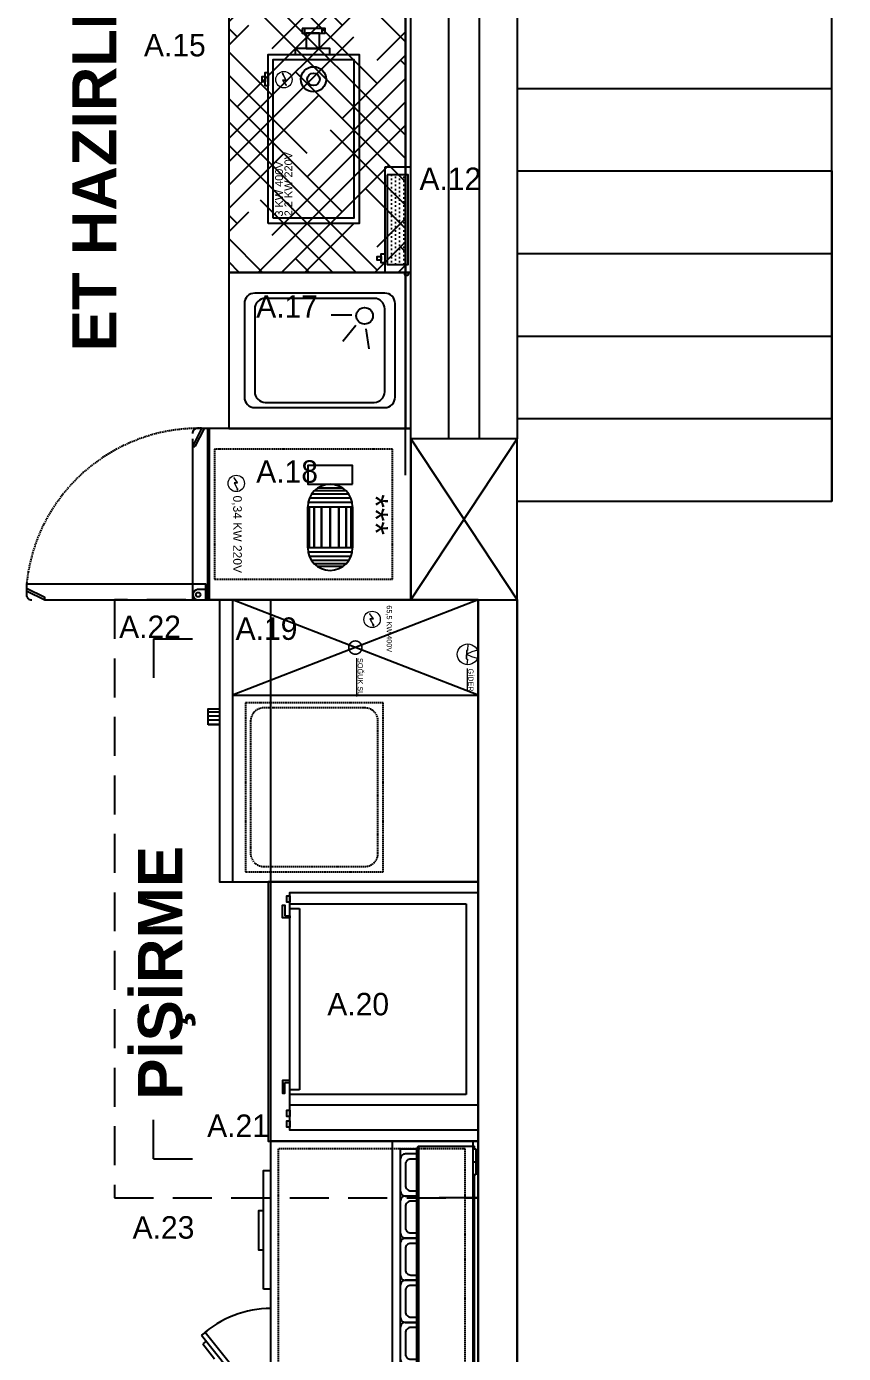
# Model space of a CAD drawing. Header units: millimetres. Extents: x 5004 to 15052, y -6179 to -3495.
# Drawn here: x 6353 to 6668, y -4555 to -4045 of the extents above; entities that cross this region are included whole.
import ezdxf

# ---------------------------------------------------------------- set-up
doc = ezdxf.new("R2010")
doc.units = ezdxf.units.MM
for name, pattern in [('DASHED', [0.75, 0.5, -0.25]), ('HIDDEN', [0.375, 0.25, -0.125]), ('HIDDENX2', [19.05, 12.7, -6.35]), ('NewLinetype1', [0])]:
    doc.linetypes.add(name, pattern=pattern)
doc.layers.add('GRC-Ekipman', color=4, linetype='Continuous', lineweight=25)
doc.layers.add('TES_SU', color=150, linetype='Continuous', lineweight=25)
for name, color, linetype in [('Kıtc-002 Çizgi', 7, 'Continuous'), ('Kıtc-011 Elk Tes Yazı 001', 1, 'Continuous'), ('Kıtc-014 Elk Tes İşaretler', 1, 'Continuous'), ('Kıtc-016 Su Tes Yazı 001', 5, 'Continuous'), ('Kıtc-019 Su Tes İşaretler', 5, 'Continuous')]:
    doc.layers.add(name, color=color, linetype=linetype)
doc.styles.get("Standard").update_dxf_attribs({"font": 'arial.ttf'})
doc.styles.add('TAKSİM', font='GOTHIC.TTF', dxfattribs={"height": 20})

# ---------------------------------------------------------------- blocks, each defined once
blk = doc.blocks.new('A$C29431E44')
at = {"layer": 'Kıtc-014 Elk Tes İşaretler', "linetype": 'Continuous', "lineweight": 0}
for p, q in [((2.9, 3.66), (0.96, 2.3)), ((0.96, 2.3), (1, 2.21)), ((1, 2.21), (2.81, 3.48)), ((2.81, 3.48), (2.9, 2.31)), ((3, 2.49), (2.9, 3.66)), ((2.9, 2.31), (5.24, 3.52)), ((5.18, 3.62), (3, 2.49)), ((5.66, 3.81), (5.09, 3.77)), ((5.09, 3.77), (5.17, 3.64)), ((5.17, 3.64), (5.34, 3.36)), ((5.24, 3.52), (5.19, 3.62)), ((5.34, 3.36), (5.66, 3.81))]:
    blk.add_line(p, q, dxfattribs=at)
blk.add_circle((3.16, 3.16), 3.16, dxfattribs=at)
blk = doc.blocks.new('A$C6160489E')
at = {"layer": 'Kıtc-002 Çizgi'}
for points in [[(52.97, 36.1), (58.08, 36.1), (58.08, 35), (52.97, 35)], [(54.48, 37.31), (56.58, 37.31), (56.58, 36.1), (54.48, 36.1)], [(0, 35), (65, 35), (65, 0), (0, 0)], [(2, 33), (63, 33), (63, 2), (2, 2)], [(75, 21.92), (73.22, 21.92), (73.22, 13.08), (75, 13.08)], [(73.22, 20.31), (67.25, 20.31), (67.25, 15.17), (73.22, 15.17)]]:
    blk.add_lwpolyline(points, close=True, dxfattribs=at)
for points in [[(67.25, 24.57), (65, 24.57)], [(65, 11.23), (67.25, 11.23), (67.25, 24.57)], [(73.22, 20.79), (75, 20.79)], [(73.22, 14.21), (75, 14.21)]]:
    blk.add_lwpolyline(points, dxfattribs=at)
for radius in [4.84, 2.42]:
    blk.add_circle((55.44, 17.5), radius, dxfattribs=at)
at = {"layer": 'Kıtc-014 Elk Tes İşaretler'}
blk.add_blockref('A$C29431E44', (52.16, 25.72), dxfattribs=at)
at = {"layer": 'Kıtc-011 Elk Tes Yazı 001', "char_height": 3, "attachment_point": 1}
for s, insert in [('{\\f@Arial Unicode MS|b0|i0|c162|p34;3 KW 400V }', (2.65, 32.27)), ('{\\f@Arial Unicode MS|b0|i0|c162|p34;2,2 KW 220V }', (2.76, 28.67))]:
    blk.add_mtext_dynamic_manual_height_columns(s, width=31.2688, gutter_width=50, heights=[0], dxfattribs=dict(at, insert=insert))
blk = doc.blocks.new('A$C4E3860C5')
at = {"layer": 'Kıtc-014 Elk Tes İşaretler', "linetype": 'Continuous', "lineweight": 0}
for p, q in [((2.9, 3.66), (0.96, 2.3)), ((0.96, 2.3), (1, 2.21)), ((1, 2.21), (2.81, 3.48)), ((2.81, 3.48), (2.9, 2.31)), ((3, 2.49), (2.9, 3.66)), ((2.9, 2.31), (5.24, 3.52)), ((5.18, 3.62), (3, 2.49)), ((5.66, 3.81), (5.09, 3.77)), ((5.09, 3.77), (5.17, 3.64)), ((5.17, 3.64), (5.34, 3.36)), ((5.24, 3.52), (5.19, 3.62)), ((5.34, 3.36), (5.66, 3.81))]:
    blk.add_line(p, q, dxfattribs=at)
blk.add_circle((3.16, 3.16), 3.16, dxfattribs=at)
blk = doc.blocks.new('A$C3343078A')
at = {"layer": 'Kıtc-002 Çizgi', "color": 254}
for p, q in [((0, 4.5), (7, 1)), ((0, 3.5), (7, 0)), ((7, 0), (7, 1))]:
    blk.add_line(p, q, dxfattribs=at)
blk.add_lwpolyline([(7, 0), (69, 0), (69, 6), (0, 6), (0, 2)], dxfattribs=at)
blk.add_arc((2, 2), 2, 180, 270, dxfattribs=at)
blk = doc.blocks.new('A$C0E07015C')
at = {"layer": 'Kıtc-002 Çizgi', "color": 4}
for p, q in [((24.08, 122.91), (24.08, 110.69)), ((25.39, 123.98), (25.39, 109.62)), ((26.88, 124.78), (26.88, 108.82)), ((28.5, 125.27), (28.5, 108.33)), ((47.71, 125.27), (47.71, 108.33)), ((49.33, 124.78), (49.33, 108.82)), ((50.83, 123.98), (50.83, 109.62)), ((52.14, 122.91), (52.14, 110.69)), ((23, 121.6), (23, 112)), ((53.21, 121.6), (53.21, 112))]:
    blk.add_line(p, q, dxfattribs=at)
at = {"layer": 'Kıtc-002 Çizgi'}
for p, q in [((0.01, 68.3), (7.01, 64.8)), ((0.01, 67.3), (7.01, 63.8)), ((7.01, 63.8), (7.01, 64.8))]:
    blk.add_line(p, q, dxfattribs=at)
for points in [[(0.01, 70.3), (66.01, 70.3), (66.01, 147.8), (0.01, 147.8)], [(0.01, 69.8), (66.01, 69.8), (66.01, 70.3), (0.01, 70.3)]]:
    blk.add_lwpolyline(points, close=True, dxfattribs=at)
at = {"layer": 'Kıtc-002 Çizgi', "linetype": 'DASHED'}
blk.add_lwpolyline([(8.01, 72.3), (58.01, 72.3), (58.01, 140.8), (8.01, 140.8)], close=True, dxfattribs=at)
at = {"layer": 'Kıtc-002 Çizgi', "color": 4}
for points in [[(21.55, 125.44), (14.35, 125.44), (14.35, 108.16), (21.55, 108.16)], [(30.19, 125.44), (46.03, 125.44), (46.03, 108.16), (30.19, 108.16)], [(30.19, 124.78), (46.03, 124.78), (46.03, 122.91), (30.19, 122.91)], [(30.19, 122.91), (46.03, 122.91), (46.03, 120.11), (30.19, 120.11)], [(30.19, 120.11), (46.03, 120.11), (46.03, 116.8), (30.19, 116.8)], [(30.19, 116.8), (46.03, 116.8), (46.03, 113.49), (30.19, 113.49)], [(30.19, 113.49), (46.03, 113.49), (46.03, 110.69), (30.19, 110.69)], [(30.19, 110.69), (46.03, 110.69), (46.03, 108.82), (30.19, 108.82)]]:
    blk.add_lwpolyline(points, close=True, dxfattribs=at)
at = {"layer": 'Kıtc-002 Çizgi'}
for points in [[(4.01, 63.8), (66.01, 63.8), (66.01, 69.8), (0.01, 69.8), (0.01, 65.8)], [(66.01, 65.8), (66.01, 70.3), (62.01, 70.3), (62.01, 65.8)]]:
    blk.add_lwpolyline(points, dxfattribs=at)
blk.add_circle((64.01, 66.01), 0.867, dxfattribs=at)
at = {"layer": 'Kıtc-002 Çizgi', "color": 4}
for centre, start, end in [((30.19, 116.8), 90, 270), ((46.03, 116.8), 270, 90)]:
    blk.add_arc(centre, 8.64, start, end, dxfattribs=at)
at = {"layer": 'Kıtc-002 Çizgi', "color": 254, "linetype": 'DASHED'}
blk.add_arc((66.67, 66.34), 66.67, 179.1754, 264.2606, dxfattribs=at)
at = {"layer": 'Kıtc-002 Çizgi'}
for centre, radius, start, end in [((2.01, 65.8), 2, 180, 270), ((64.01, 66.01), 2.01, 186.0256, 353.9744)]:
    blk.add_arc(centre, radius, start, end, dxfattribs=at)
blk.add_blockref('A$C4E3860C5', (18.05, 77.53), dxfattribs=at)
at = {"layer": 'Kıtc-002 Çizgi', "rotation": 90}
blk.add_blockref('A$C3343078A', (66.01, 0), dxfattribs=at)
at = {"layer": 'Kıtc-011 Elk Tes Yazı 001', "insert": (25.87, 82.81), "char_height": 3.3081, "attachment_point": 1}
blk.add_mtext_dynamic_manual_height_columns('{\\f@Arial Unicode MS|b0|i0|c162|p34;0,34 KW 220V }', width=29.8536, gutter_width=50, heights=[0], dxfattribs=at)
blk = doc.blocks.new('A$C60D24EFD')
at = {"layer": 'Kıtc-002 Çizgi'}
blk.add_blockref('A$C0E07015C', (0, 0), dxfattribs=at)
blk.add_text('***', height=9.6, dxfattribs=at).set_placement((25.39, 129.47))
blk = doc.blocks.new('A$C226B1542')
at = {"layer": 'Kıtc-002 Çizgi', "linetype": 'HIDDENX2', "ltscale": 10}
blk.add_line((108.6, 102), (108.6, 10.5), dxfattribs=at)
at = {"layer": 'Kıtc-002 Çizgi'}
for points in [[(0, 0), (126, 0), (126, 102), (0, 102)], [(5.25, 102), (120.75, 102), (120.75, 10.5), (5.25, 10.5)], [(6.92, 10.5), (9.98, 10.5), (9.98, 9.08), (6.92, 9.08)], [(110.96, 10.5), (114.03, 10.5), (114.03, 9.08), (110.96, 9.08)], [(116.15, 10.5), (119.21, 10.5), (119.21, 9.08), (116.15, 9.08)]]:
    blk.add_lwpolyline(points, close=True, dxfattribs=at)
at = {"layer": 'Kıtc-002 Çizgi', "linetype": 'HIDDENX2', "ltscale": 10}
for points in [[(10.69, 96.06), (103.42, 96.06), (103.42, 10.5), (10.69, 10.5)], [(13.04, 15.21), (101.06, 15.21), (101.06, 10.5), (13.04, 10.5)]]:
    blk.add_lwpolyline(points, close=True, dxfattribs=at)
at = {"layer": 'Kıtc-002 Çizgi'}
for points in [[(16.52, 6.96), (11.39, 6.96), (11.4, 7.96), (16.52, 7.96)], [(16.52, 7.96), (16.52, 10.5), (17.52, 10.5), (17.52, 6.96), (16.52, 6.96)], [(97.58, 7.96), (97.58, 10.5), (96.58, 10.5), (96.58, 6.96), (97.58, 6.96)], [(97.58, 6.96), (102.71, 6.96), (102.7, 7.96), (97.58, 7.96)]]:
    blk.add_lwpolyline(points, dxfattribs=at)
blk = doc.blocks.new('v-sg')
at = {"layer": 'TES_SU', "linetype": 'Continuous', "const_width": 1.2}
blk.add_lwpolyline([(-5, 0, 1), (5, 0, 1)], format="xyb", close=True, dxfattribs=at)
blk = doc.blocks.new('A$C6CB009EE')
at = {"layer": 'Kıtc-019 Su Tes İşaretler', "color": 4, "linetype": 'Continuous', "lineweight": 0}
for p, q in [((2.39, 7.7), (3.03, 5.56)), ((3.03, 5.56), (3.98, 3.69)), ((5.01, 5.56), (4.07, 3.69)), ((5.66, 7.7), (5.01, 5.56)), ((0, 4.02), (2.6, 3.94)), ((2.6, 3.94), (2.56, 3.49)), ((2.57, 3.62), (2.56, 3.49)), ((2.56, 3.49), (5.78, 3.38)), ((2.56, 3.49), (5.78, 3.38)), ((5.8, 3.51), (2.57, 3.62)), ((2.57, 3.62), (5.8, 3.51)), ((3.98, 3.69), (4.02, 3.69)), ((4.07, 3.69), (4.02, 3.69)), ((5.78, 3.38), (5.86, 3.87)), ((5.78, 3.38), (5.8, 3.51)), ((5.86, 3.87), (8.03, 3.69))]:
    blk.add_line(p, q, dxfattribs=at)
blk.add_circle((4.02, 4.02), 4.02, dxfattribs=at)
blk = doc.blocks.new('A$C5D011B4A')
at = {"layer": 'Kıtc-002 Çizgi'}
h = blk.add_hatch(dxfattribs=at)
h.set_pattern_fill('LINE', color=256, scale=0.5, angle=90, style=0)
h.set_pattern_definition([(90, (-1217.7484, -3768.8105), (-1.5875, 1e-16), [])])
h.paths.add_polyline_path([(48.01, 4.26), (41.87, 4.26), (41.87, 0), (48.01, 0)])
for p, q in [((0, 103.86), (36.68, 9.26)), ((36.68, 103.86), (0, 9.26)), ((36.68, 9.26), (36.68, 103.86)), ((0, 9.26), (108.4, 9.26))]:
    blk.add_line(p, q, dxfattribs=at)
for points in [[(0, 4.26), (108.4, 4.26), (108.4, 103.86), (0, 103.86)], [(48.01, 0), (41.87, 0), (41.87, 4.26), (48.01, 4.26)]]:
    blk.add_lwpolyline(points, close=True, dxfattribs=at)
at = {"layer": 'Kıtc-002 Çizgi', "linetype": 'DASHED'}
blk.add_lwpolyline([(39.56, 67.26), (39.56, 14.26), (104.56, 14.26), (104.56, 67.26)], close=True, dxfattribs=at)
blk.add_lwpolyline([(41.56, 60.26), (41.56, 21.26, 0.414214), (46.56, 16.26), (97.56, 16.26, 0.414214), (102.56, 21.26), (102.56, 60.26, 0.414214), (97.56, 65.26), (46.56, 65.26, 0.414214)], format="xyb", close=True, dxfattribs=at)
at = {"layer": 'Kıtc-014 Elk Tes İşaretler'}
blk.add_blockref('A$C29431E44', (4.35, 59.85), dxfattribs=at)
at = {"layer": 'Kıtc-019 Su Tes İşaretler'}
blk.add_blockref('A$C6CB009EE', (16.92, 95.8), dxfattribs=at)
at = {"layer": 'Kıtc-019 Su Tes İşaretler', "linetype": 'Continuous', "xscale": 0.5098698804018752, "yscale": 0.5098698804018752, "zscale": 0.5098698804018752}
blk.add_blockref('v-sg', (18.34, 56.56), dxfattribs=at)
at = {"layer": 'Kıtc-011 Elk Tes Yazı 001', "lineweight": 15, "insert": (2.11, 70.63), "char_height": 2, "attachment_point": 1}
blk.add_mtext_dynamic_manual_height_columns('{\\f@Arial Unicode MS|b0|i0|c162|p34;65,5 KW 400V }', width=31.2688, gutter_width=50, heights=[0], dxfattribs=at)
at = {"layer": 'Kıtc-016 Su Tes Yazı 001', "lineweight": 5, "char_height": 2, "attachment_point": 1}
for s, width, insert in [('{\\L\\C4;GİDER}', 9.1846, (26.42, 102.01)), ('{\\L\\C5;SOĞUK SU}', 14.9424, (22.36, 59.46))]:
    blk.add_mtext_dynamic_manual_height_columns(s, width=width, gutter_width=50, heights=[0], dxfattribs=dict(at, insert=insert))
blk = doc.blocks.new('FRENOX PZT155-D')
at = {"linetype": 'NewLinetype1'}
for p, q in [((155, 0), (0, 0)), ((0, -33), (0, 0)), ((155, -33), (155, 0))]:
    blk.add_line(p, q, dxfattribs=at)
for p, q in [((155, 0), (0, 0)), ((0, 0), (0, -80)), ((155, -80), (155, 0)), ((0, -80), (155, -80))]:
    blk.add_line(p, q)
at = {"color": 251}
for p, q in [((155, -2), (0, -2)), ((142, -1.5), (13, -1.5)), ((152, -1), (142, -1)), ((142, -1), (142, -2)), ((142, -2), (152, -2)), ((147, -2), (147, -1)), ((152, -2), (152, -1)), ((152, -1.5), (153, -1.5)), ((153, -23), (153, -1.5)), ((155, -33), (0, -33)), ((103.97, -80.79), (73.61, -105.13)), ((105.09, -82.18), (103.97, -80.79)), ((74.73, -106.52), (105.09, -82.18)), ((78.05, -106.03), (83.72, -101.49)), ((73.08, -104.46), (74.73, -106.52)), ((76.99, -104.7), (78.05, -106.03))]:
    blk.add_line(p, q, dxfattribs=at)
at = {"color": 251, "linetype": 'NewLinetype1'}
for p, q in [((2, -23), (2, -1.5)), ((3, -1.5), (2, -1.5)), ((3, -1), (13, -1)), ((3, -2), (3, -1)), ((13, -2), (3, -2)), ((8, -2), (8, -1)), ((13, -1), (13, -2)), ((2, -23), (2.57, -23.59)), ((2, -23), (153, -23)), ((152.43, -23.59), (2.57, -23.59)), ((3, -30), (3, -23.59)), ((152, -30), (152, -23.59)), ((153, -23), (152.43, -23.59)), ((3, -30), (152, -30))]:
    blk.add_line(p, q, dxfattribs=at)
at = {"color": 251, "linetype": 'DASHED'}
for p, q in [((107, -5), (3, -5)), ((3, -5), (3, -77)), ((107, -77), (107, -5)), ((110, -2), (110, -80)), ((3, -77), (107, -77))]:
    blk.add_line(p, q, dxfattribs=at)
at = {"color": 251}
for points in [[(4.94, -23.59), (4.94, -28, 0.414214), (6.94, -30), (19.14, -30, 0.414214), (21.14, -28), (21.14, -23.59)], [(6.94, -23.59), (6.94, -26, 0.414214), (8.94, -28), (17.14, -28, 0.414214), (19.14, -26), (19.14, -23.59)], [(21.14, -23.59), (21.14, -28, 0.414214), (23.14, -30), (35.34, -30, 0.414214), (37.34, -28), (37.34, -23.59)], [(23.14, -23.59), (23.14, -26, 0.414214), (25.14, -28), (33.34, -28, 0.414214), (35.34, -26), (35.34, -23.59)], [(37.34, -23.59), (37.34, -28, 0.414214), (39.34, -30), (51.54, -30, 0.414214), (53.54, -28), (53.54, -23.59)], [(39.34, -23.59), (39.34, -26, 0.414214), (41.34, -28), (49.54, -28, 0.414214), (51.54, -26), (51.54, -23.59)], [(53.54, -23.59), (53.54, -28, 0.414214), (55.54, -30), (67.74, -30, 0.414214), (69.74, -28), (69.74, -23.59)], [(55.54, -23.59), (55.54, -26, 0.414214), (57.54, -28), (65.74, -28, 0.414214), (67.74, -26), (67.74, -23.59)], [(69.74, -23.59), (69.74, -28, 0.414214), (71.74, -30), (83.94, -30, 0.414214), (85.94, -28), (85.94, -23.59)], [(71.74, -23.59), (71.74, -26, 0.414214), (73.74, -28), (81.94, -28, 0.414214), (83.94, -26), (83.94, -23.59)], [(85.94, -23.59), (85.94, -28, 0.414214), (87.94, -30), (100.14, -30, 0.414214), (102.14, -28), (102.14, -23.59)], [(87.94, -23.59), (87.94, -26, 0.414214), (89.94, -28), (98.14, -28, 0.414214), (100.14, -26), (100.14, -23.59)], [(102.14, -23.59), (102.14, -28, 0.414214), (104.14, -30), (116.34, -30, 0.414214), (118.34, -28), (118.34, -23.59)], [(104.14, -23.59), (104.14, -26, 0.414214), (106.14, -28), (114.34, -28, 0.414214), (116.34, -26), (116.34, -23.59)], [(118.34, -23.59), (118.34, -28, 0.414214), (120.34, -30), (132.54, -30, 0.414214), (134.54, -28), (134.54, -23.59)], [(120.34, -23.59), (120.34, -26, 0.414214), (122.34, -28), (130.54, -28, 0.414214), (132.54, -26), (132.54, -23.59)], [(134.54, -23.59), (134.54, -28, 0.414214), (136.54, -30), (148.74, -30, 0.414214), (150.74, -28), (150.74, -23.59)], [(136.54, -23.59), (136.54, -26, 0.414214), (138.54, -28), (146.74, -28, 0.414214), (148.74, -26), (148.74, -23.59)]]:
    blk.add_lwpolyline(points, format="xyb", dxfattribs=at)
for points in [[(56.97, -82.64), (11.37, -82.64), (11.37, -80), (56.97, -80)], [(41.84, -82.64), (26.89, -82.64), (26.89, -84.6), (41.84, -84.6)]]:
    blk.add_lwpolyline(points, close=True, dxfattribs=at)
blk.add_ellipse((103.97, -79.69), major_axis=(-39.6, 0), ratio=1, start_param=0, end_param=0.742372, dxfattribs=at)
blk = doc.blocks.new('A$C16284146')
at = {"layer": 'Kıtc-002 Çizgi'}
for p, q in [((21.66, 52.76), (29.47, 53.87)), ((16.52, 47.29), (16.52, 39.4)), ((20.43, 48.95), (26.53, 43.94))]:
    blk.add_line(p, q, dxfattribs=at)
for points in [[(0, 0), (60, 0), (60, 70), (0, 70)], [(0, 68), (60, 68), (60, 70), (0, 70)]]:
    blk.add_lwpolyline(points, close=True, dxfattribs=at)
for points in [[(12, 6), (48, 6, 0.414214), (52, 10), (52, 60, 0.414214), (48, 64), (12, 64, 0.414214), (8, 60), (8, 10, 0.414214)], [(14, 10), (46, 10, 0.414214), (50, 14), (50, 56, 0.414214), (46, 60), (14, 60, 0.414214), (10, 56), (10, 14, 0.414214)]]:
    blk.add_lwpolyline(points, format="xyb", close=True, dxfattribs=at)
blk.add_circle((16.71, 52.26), 3.19, dxfattribs=at)
blk = doc.blocks.new('A$C3BCB2360')
at = {"layer": 'Kıtc-002 Çizgi'}
h = blk.add_hatch(dxfattribs=at)
h.set_pattern_fill('DOTS', color=256, style=0)
h.set_pattern_definition([(0, (-5262.7797, -8365.3325), (0.79375, 1.5875), [0, -1.5875])])
h.paths.add_polyline_path([(3, 11.83), (3, 3.83), (37.5, 3.83), (37.5, 11.83)])
for points in [[(0, 2.83), (40.5, 2.83), (40.5, 12.83), (0, 12.83)], [(3, 3.83), (37.5, 3.83), (37.5, 11.83), (3, 11.83)], [(40.5, 11.83), (41.4, 11.83), (41.7, 11.53), (41.7, 10.93), (41.4, 10.63), (40.5, 10.63)], [(33.33, 2.83), (36.88, 2.83), (36.88, 1.42), (33.33, 1.42)], [(34.4, 1.42), (35.81, 1.42), (35.81, 0), (34.4, 0)]]:
    blk.add_lwpolyline(points, close=True, dxfattribs=at)
blk = doc.blocks.new('dfe')
at = {"layer": 'Kıtc-002 Çizgi'}
h = blk.add_hatch(dxfattribs=at)
h.set_pattern_fill('HOUND', color=1, scale=4, angle=45)
h.set_pattern_definition([(45, (-799.315, -15341.3705), (13.4703842, 22.4506403), [101.6, -50.8]), (135, (-799.315, -15341.3705), (13.4703842, -22.4506403), [101.6, -50.8])])
h.paths.add_polyline_path([(7291.84, -4791.21), (7223.84, -4791.21), (7223.84, -4897.21), (7291.84, -4897.21)])
for p, q in [((7293.84, -4791.21, 0), (7291.84, -4791.21, 0)), ((7291.84, -4791.21, 0), (7291.84, -4897.21, 0))]:
    blk.add_line(p, q)
at = {"layer": 'Kıtc-002 Çizgi', "elevation": 0}
blk.add_lwpolyline([(7223.84, -4897.21), (7293.84, -4897.21), (7293.84, -4791.21), (7223.84, -4791.21)], close=True, dxfattribs=at)
blk = doc.blocks.new('dav-4')
for p, q in [((8030.81, -4070.6), (8045.81, -4070.6)), ((8170.82, -4070.6), (8155.82, -4070.6)), ((8045.81, -4085.6), (8045.81, -4100.6)), ((8045.81, -4085.6), (8060.81, -4085.6)), ((8045.81, -4285.6), (8045.81, -4270.6)), ((8045.81, -4285.6), (8060.81, -4285.6)), ((8030.81, -4300.6), (8045.81, -4300.6)), ((8170.82, -4300.6), (8155.82, -4300.6))]:
    blk.add_line(p, q)
at = {"linetype": 'HIDDEN', "ltscale": 60}
blk.add_lwpolyline([(8030.81, -4300.6), (8170.82, -4300.6), (8170.82, -4070.6), (8030.81, -4070.6)], close=True, dxfattribs=at)

msp = doc.modelspace()

# ---------------------------------------------------------------- linework, layer by layer
for p, q in [((6499.09, -4217.34), (6499.09, -3923.34)), ((6663.09, -4227.34), (6663.09, -3973.34)), ((6542.09, -4068.59), (6663.09, -4068.59)), ((6542.09, -4100.34), (6663.09, -4100.34)), ((6663.09, -4100.34), (6663.09, -4227.34)), ((6542.09, -4132.09), (6663.09, -4132.09)), ((6542.09, -4163.84), (6663.09, -4163.84)), ((6663.09, -4163.84), (6663.09, -4227.34)), ((6542.09, -4195.59), (6663.09, -4195.59)), ((6501.09, -4203.34), (6542.09, -4265.34)), ((6501.09, -4265.34), (6542.09, -4203.34)), ((6542.09, -4227.34), (6663.09, -4227.34)), ((6447.09, -4265.34), (6447.09, -4628.53)), ((6501.09, -4265.34), (6542.09, -4265.34)), ((6527.09, -4265.34), (6527.09, -4659.34)), ((6542.09, -4265.34), (6542.09, -4659.34))]:
    msp.add_line(p, q)
msp.add_lwpolyline([(6622.59, -4695.34), (6542.09, -4695.34), (6542.09, -4227.34), (6663.09, -4227.34), (6663.09, -3973.34), (6672.09, -3973.34), (6672.09, -4227.34), (6793.09, -4227.34), (6793.09, -4216.34), (6808.09, -4216.34), (6808.09, -4313.34), (6793.09, -4313.34), (6793.09, -4338.34), (6808.09, -4338.34), (6808.09, -4435.34), (6793.09, -4435.34), (6793.09, -4695.34), (6712.59, -4695.34), (6712.59, -4710.34), (6622.59, -4710.34), (6622.59, -4695.34), (6542.09, -4695.34)])
for points in [[(6501.09, -4011.34), (6515.59, -4011.34), (6515.59, -4203.34), (6501.09, -4203.34)], [(6527.59, -4011.34), (6542.09, -4011.34), (6542.09, -4203.34), (6527.59, -4203.34)], [(6542.09, -4203.34), (6501.09, -4203.34), (6501.09, -4265.34), (6542.09, -4265.34)]]:
    msp.add_lwpolyline(points, close=True)

# ---------------------------------------------------------------- block references
for name, p in [('dfe', (-792.75, 757.87, 0)), ('dav-4', (-1643.73, -194.74))]:
    msp.add_blockref(name, p)
at = {"layer": 'GRC-Ekipman', "rotation": 270}
msp.add_blockref('FRENOX PZT155-D', (6527.09, -4473.53), dxfattribs=at)
at = {"layer": 'Kıtc-002 Çizgi'}
for name, p, rotation in [('A$C6160489E', (6481.2, -4120.51), 89.99999999999999), ('A$C3BCB2360', (6488.25, -4098.84), 270), ('A$C16284146', (6431.09, -4139.34), 270), ('A$C60D24EFD', (6353.29, -4199.33), 270)]:
    msp.add_blockref(name, p, dxfattribs=dict(at, rotation=rotation))
at = {"layer": 'Kıtc-002 Çizgi', "lineweight": -2, "rotation": 270}
msp.add_blockref('A$C5D011B4A', (6423.23, -4265.34), dxfattribs=at)
at = {"layer": 'Kıtc-002 Çizgi', "xscale": 0.792, "yscale": 0.792, "zscale": 0.792, "rotation": 270}
msp.add_blockref('A$C226B1542', (6446.3, -4373.74), dxfattribs=at)

# ---------------------------------------------------------------- texts
at = {"style": 'TAKSİM'}
for s, p in [('A.15', (6398.46, -4056.23)), ('A.12', (6504.46, -4107.67)), ('A.17', (6441.65, -4156.76)), ('A.18', (6441.65, -4220.26)), ('A.22', (6388.92, -4280.02)), ('A.19', (6433.73, -4280.72)), ('A.20', (6469, -4425.16)), ('A.21', (6422.78, -4471.94)), ('A.23', (6394.09, -4511.07))]:
    msp.add_text(s, height=8.64, dxfattribs=at).set_placement(p)
at = {"char_height": 17, "attachment_point": 1, "rotation": 90}
for s, insert in [('{\\fArial|b1|i0|c162|p34;ET HAZIRLIK}', (6370.85, -4169.71)), ('{\\fArial|b1|i0|c162|p34;PİŞİRME}', (6396.19, -4457.61))]:
    msp.add_mtext_dynamic_manual_height_columns(s, width=284.2523, gutter_width=12.5, heights=[0], dxfattribs=dict(at, insert=insert))

doc.saveas('drawing.dxf')
